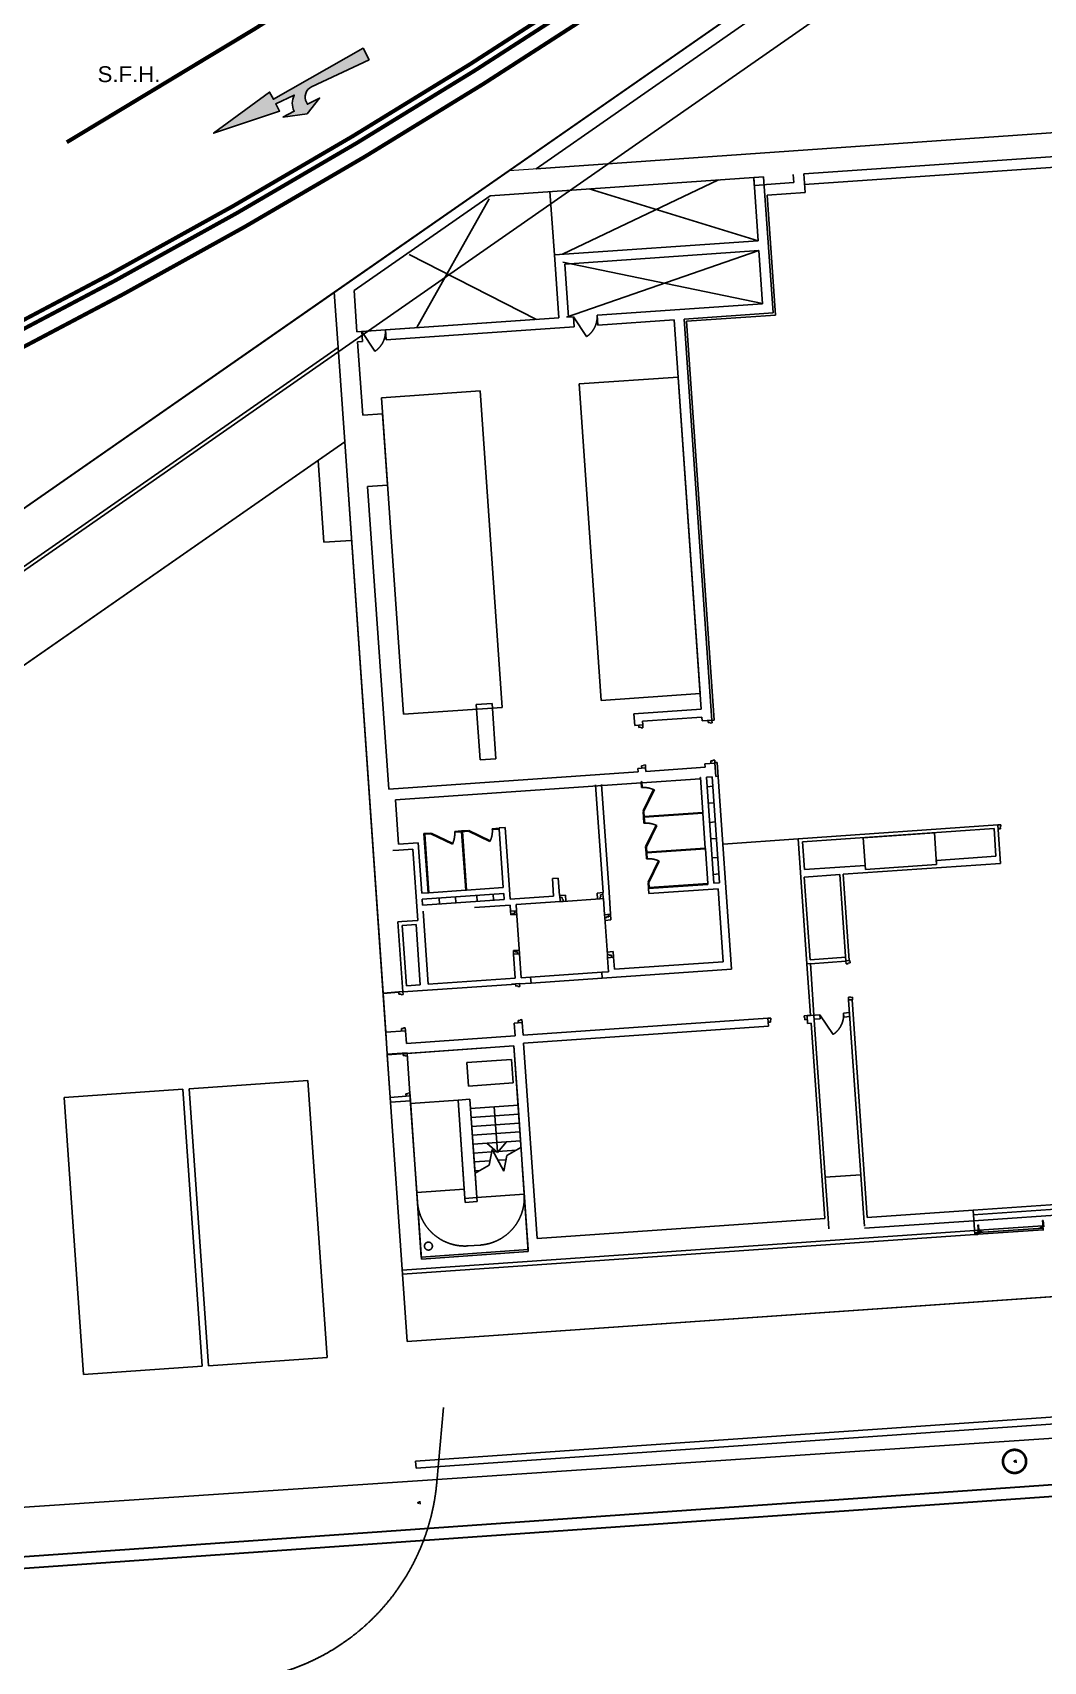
# Model space of a CAD drawing. Header units: millimetres. Extents: x 833576263 to 1668046980, y 817519639 to 1636103653.
# Drawn here: x 834399593 to 834425079, y 818066501 to 818107568 of the extents above; entities that cross this region are included whole.
import ezdxf

# ---------------------------------------------------------------- set-up
doc = ezdxf.new("R2010")
doc.units = ezdxf.units.MM
doc.header["$LTSCALE"] = 100
doc.header["$MEASUREMENT"] = 0
for name, pattern in [('C160$0$Hidden', [9.525, 6.35, -3.175]), ('R_P_Grid$0$XXXXX-PIW-P-WHCGRDP1-XXX$0$DIVIDE2', [0.625, 0.25, -0.125, 0, -0.125, 0, -0.125]), ('R_ROAD MARK$0$RM1101', [6, 1, -5])]:
    doc.linetypes.add(name, pattern=pattern)
doc.layers.get('Defpoints').update_dxf_attribs({"color": 170})
for name, color, linetype in [('C160$0$+C160', 6, 'C160$0$Hidden'), ('R_ROAD MARK$0$MMH071__', 252, 'Continuous'), ('R_site$0$AUDIT_I_160808180252-35', 5, 'Continuous'), ('R_Text for GBP from DLN$0$base plan(mm)$0$DLN040__', 7, 'Continuous'), ('T-TITL', 7, 'Continuous'), ('X-REF', 7, 'Continuous')]:
    doc.layers.add(name, color=color, linetype=linetype)
doc.layers.add('R_P_Grid$0$RDA9101-PIW', color=3, linetype='R_P_Grid$0$XXXXX-PIW-P-WHCGRDP1-XXX$0$DIVIDE2', plot=False)
for name, color, linetype, lineweight in [('R_ROAD MARK$0$Level 15', 252, 'Continuous', 0), ('R_ROAD MARK$0$MMH832__', 252, 'Continuous', 0), ('R_ROAD MARK$0$OAP832', 7, 'Continuous', 30), ('R_site$0$000-Architecture boundary', 2, 'Continuous', 0)]:
    doc.layers.add(name, color=color, linetype=linetype, lineweight=lineweight)
doc.styles.add('R_Text for GBP from DLN$0$base plan(mm)$0$SWIS721 LT', font='swiss.ttf')

# ---------------------------------------------------------------- blocks, each defined once
blk = doc.blocks.new('R_P_Grid')
at = {"layer": 'R_P_Grid$0$RDA9101-PIW', "color": 3, "ltscale": 100, "const_width": 100, "flags": 128}
blk.add_lwpolyline([(834337769.5, 818059635), (834332932, 818056418.9), (834331836.7, 818055690.6), (834328766.6, 818053649.5), (834324604.5, 818050882.4), (834317939.9, 818046451.5), (834316277, 818045345.9), (834307949.5, 818039809.4), (834305598.8, 818038246.6), (834302685.5, 818036294.6), (834299786.3, 818034321.8), (834299131.3, 818033871.8), (834295770.7, 818031538.4), (834291783, 818028715.1), (834291136.8, 818028251.9), (834287823.8, 818025852), (834285844.3, 818024397.7), (834283893.4, 818022949.4), (834282403.2, 818021833), (834275934.4, 818016967.1), (834267942.8, 818010955.9), (834260124.1, 818004715), (834257045, 818002257.3), (834255723.7, 818001202.5), (834252305.3, 817998474), (834244486.5, 817992233), (834236667.8, 817985992), (834234793.2, 817984582), (834234389.1, 817984283.7), (834232887.7, 817983200.3), (834230934.9, 817981886.4), (834228937.2, 817980641.7), (834228709.7, 817980506), (834227599, 817979861), (834226897.2, 817979467.9), (834224722.3, 817978318.3), (834222506.8, 817977249.1), (834220253.6, 817976262), (834217965.7, 817975358), (834215646.2, 817974538.6), (834213298.2, 817973804.7), (834210924.9, 817973157.4), (834208529.5, 817972597.5), (834206115.1, 817972125.8), (834203685.1, 817971742.9), (834201242.7, 817971449.4), (834198791.2, 817971245.5), (834196333.8, 817971131.7), (834193873.9, 817971108), (834191414.9, 817971174.5), (834188959.9, 817971331.1), (834186512.2, 817971577.6), (834184075.3, 817971913.6), (834181652.3, 817972338.7), (834179246.6, 817972852.4), (834176861.2, 817973453.9), (834174499.6, 817974142.4), (834172164.7, 817974917), (834169859.9, 817975776.7), (834168164.4, 817976471.6), (834167588, 817976720.3), (834165352.3, 817977746.6), (834163155.7, 817978854.1), (834161001.2, 817980041.4), (834158891.7, 817981306.8), (834156830, 817982648.8), (834156301.5, 817983010.3), (834154818.8, 817984065.4), (834152860.9, 817985554.7), (834150958.9, 817987114.9), (834149115.4, 817988743.7), (834148211.5, 817989587.8), (834147332.8, 817990439), (834145613.6, 817992198.5), (834143960, 817994019.8), (834142374.3, 817995900.5), (834141237.9, 817997339.4), (834140858.6, 817997838.1), (834139415, 817999829.9), (834138045.3, 818001873.3), (834136751.4, 818003965.6), (834135535.1, 818006103.8), (834134398, 818008285.2), (834134114.6, 818008861.1), (834133341.7, 818010506.9), (834132367.4, 818012765.7), (834131476.6, 818015058.8), (834130670.5, 818017382.9), (834129950.1, 818019735.1), (834129316.4, 818022112.1), (834128770.3, 818024510.7), (834128312.5, 818026927.7), (834127943.5, 818029359.8), (834127664, 818031803.9), (834127474.2, 818034256.6), (834127438.1, 818036715.9), (834127492.1, 818039172.7), (834127636.1, 818041623.4), (834127869.7, 818044064.9), (834128192.3, 818046493.9), (834128603.5, 818048907.1), (834129102.4, 818051301.4), (834129375.5, 818052454.1), (834129688.2, 818053673.4), (834130360, 818056020.1), (834131116.7, 818058338.4), (834131957.1, 818060625.2), (834132880, 818062877.5), (834133883.9, 818065092.3), (834134967.3, 818067266.6), (834135629.7, 818068505), (834136128.6, 818069397.8), (834137399.4, 818071536.6), (834138748.5, 818073624.1), (834139884.2, 818075256.8), (834140173.8, 818075657.2), (834142535.3, 818078697.4), (834144381.6, 818081074.4), (834148574.8, 818086679.6), (834152500.6, 818092007.4), (834154509.7, 818094734.1), (834157219, 818098410.9), (834160444.6, 818102788.5), (834163001.4, 818106258.4), (834165759.1, 818110001), (834168748, 818120246.1), (834165385.6, 818129509.2), (834169848.6, 818137783.7), (834175089.3, 818145514.5), (834184459.2, 818145967.8), (834194438.3, 818146124.3), (834203910.8, 818139625.2), (834201868.6, 818136648.9), (834201686.4, 818136383.2), (834201506.3, 818136116.1), (834200974.9, 818135269.1), (834200486.6, 818134396.5), (834200042.5, 818133500.7), (834199643.7, 818132583.7), (834199291.2, 818131648), (834198986, 818130695.9), (834198728.7, 818129729.6), (834198520, 818128751.8), (834198360.5, 818127764.7), (834198308.6, 818127350.4), (834198256.1, 818126946), (834198077.9, 818125962.3), (834197830, 818124993.7), (834197513.5, 818124045.3), (834197130.2, 818123121.9), (834196681.9, 818122228.3), (834196171, 818121368.9), (834195600.1, 818120548.1), (834194972.1, 818119770.2), (834194290.1, 818119039.1), (834193557.7, 818118358.6), (834193203.2, 818118062), (834192624.4, 818117584.9), (834191866.8, 818116932.2), (834191125.9, 818116260.6), (834190401.9, 818115570.8), (834189695.4, 818114863.1), (834189006.9, 818114138), (834188336.7, 818113395.9), (834187685.2, 818112637.2), (834187052.9, 818111862.5), (834186440.2, 818111072.3), (834185847.4, 818110267), (834185274.9, 818109447.1), (834185052.7, 818109115.6), (834184992.3, 818109024.5), (834180082, 818101389.3), (834176995.5, 818096603.7), (834174659.3, 818092981.5), (834171712, 818088411.9), (834169236.5, 818084573.7), (834167400.8, 818081727.5), (834163813.8, 818076165.9), (834160062.4, 818070255.9), (834158495.7, 818067686), (834156492, 818064399), (834156311.1, 818064104.3), (834155588.7, 818062917.5), (834154743.1, 818061405.2), (834153956.2, 818059864.2), (834153650.2, 818059223.5), (834153246.7, 818058337.1), (834152594.6, 818056787.2), (834152000.7, 818055216.5), (834151465.5, 818053627.3), (834150989.7, 818052021.8), (834150573.8, 818050402.1), (834150218.1, 818048770.6), (834150058.4, 818047925.9), (834149922.9, 818047129.3), (834149688.5, 818045480.7), (834149515.1, 818043826.9), (834149402.6, 818042170.1), (834149351.1, 818040512.7), (834149360.4, 818038856.8), (834149430.4, 818037204.7), (834149560.9, 818035558.6), (834149688.1, 818033914.7), (834149875.4, 818032276.5), (834150122.7, 818030646.3), (834150429.6, 818029026.3), (834150795.7, 818027418.6), (834151220.4, 818025825.4), (834151703.3, 818024248.8), (834152243.6, 818022691), (834152840.6, 818021154), (834153493.6, 818019640), (834154011.7, 818018536.8), (834154201.7, 818018150.9), (834154963.8, 818016688.8), (834155779.1, 818015255.5), (834156646.3, 818013853.2), (834157564.4, 818012483.5), (834158532, 818011148.5), (834158786.2, 818010814.2), (834159547.9, 818009849.8), (834160610.8, 818008589.2), (834161719.1, 818007368.4), (834162871.5, 818006189.1), (834163460.4, 818005618.6), (834164066.3, 818005052.8), (834165301.9, 818003961.1), (834166576.8, 818002915.4), (834167889.1, 818001917.1), (834168882.9, 818001209.9), (834169237.1, 818000967.6), (834170619, 818000068.1), (834172033, 817999219.9), (834173477.1, 817998424.1), (834174949.4, 817997681.8), (834176447.9, 817996993.9), (834176834.2, 817996827.2), (834177970.6, 817996361.5), (834179515.5, 817995785.2), (834181080.5, 817995266), (834182663.4, 817994804.5), (834184262.2, 817994401.4), (834185874.7, 817994057.1), (834187498.8, 817993772.1), (834189132.2, 817993546.9), (834190772.7, 817993381.7), (834192418.3, 817993276.7), (834194066.5, 817993232.2), (834195715.3, 817993248), (834197362.4, 817993324.3), (834199005.6, 817993461), (834200642.6, 817993657.7), (834202271.4, 817993914.4), (834203889.6, 817994230.5), (834205495.2, 817994605.8), (834207086, 817995039.7), (834208659.7, 817995531.6), (834210214.4, 817996080.8), (834211747.9, 817996686.7), (834213258.2, 817997348.4), (834214743.2, 817998065), (834216200.9, 817998835.5), (834216671.4, 817999099), (834217415.8, 817999531.4), (834217568.3, 817999622.3), (834218907.3, 818000456.6), (834220216.2, 818001337.3), (834221222.3, 818002063.8), (834221493.4, 818002263.3), (834223368, 818003673.4), (834231532.4, 818009454.9), (834239696.8, 818015236.3), (834243266.3, 818017764), (834244646, 818018741), (834247861.2, 818021017.8), (834256025.6, 818026799.2), (834264017.2, 818032810.4), (834270486, 818037676.3), (834272036.6, 818038838), (834274066.7, 818040345.1), (834276126.5, 818041858.3), (834279573.9, 818044355.6), (834280246.4, 818044837.6), (834284395.8, 818047775.5), (834287892.9, 818050203.6), (834288574.4, 818050671.8), (834291591.3, 818052724.7), (834294622.7, 818054755.9), (834296973.4, 818056318.7), (834305301, 818061855.2), (834306963.9, 818062960.8), (834313628.5, 818067391.7), (834317790.5, 818070158.8), (834321956, 818072928.2), (834328617.3, 818077356.9), (834330283.5, 818078464.6), (834333118, 818080367.6), (834338611, 818084001.1), (834347160, 818089204.5), (834347395.6, 818089361.2), (834355477.9, 818094734.6), (834355488.6, 818094741.7), (834355753, 818094916.7), (834355979, 818095064.9), (834357079.2, 818095787.3), (834357525.8, 818096076.1), (834358432.8, 818096656.1), (834360580.7, 818097995.4), (834361303.6, 818098435.6), (834364211.5, 818100153.8), (834367250.3, 818101912.6), (834370328, 818103604.5), (834373443.1, 818105228.5), (834375936.6, 818106395.1), (834378449.9, 818107516.9), (834382829.4, 818109423.3), (834383089.7, 818109536.6), (834384925.6, 818110335.8), (834386145.6, 818110874), (834387150.8, 818111325.3), (834389359.4, 818112352.8), (834389897.7, 818112609.2), (834389999.4, 818112657.9), (834391550.6, 818113417.9), (834392181.8, 818113742.3), (834392838.6, 818114085.9), (834394345.7, 818114888.7), (834397107.6, 818116420.8), (834399835.1, 818118013.4), (834402526.8, 818119665.8), (834405181.4, 818121377.2), (834406983.2, 818122586.8), (834407797.7, 818123146.7), (834410309.5, 818124926.6), (834410374.2, 818124973.5), (834411807.6, 818126027.4), (834412909.8, 818126856.7), (834413724.1, 818127480.1), (834414014.2, 818127704.5), (834415403.3, 818128795.4), (834417344.4, 818130367.1), (834417477.5, 818130477), (834419520.1, 818132196.9), (834422831.7, 818135038.7), (834423236.1, 818135385.9), (834427986.5, 818139441.3), (834429055.6, 818140379.8), (834430154.7, 818141362.7), (834431136.6, 818142312.9), (834432081.8, 818143299.6), (834432957.4, 818144284.6), (834432988.9, 818144321.5), (834433061.2, 818144406.3), (834433445.9, 818144867), (834433856.7, 818145376.9), (834434683.9, 818146464.5), (834435469.4, 818147582.5), (834436211.9, 818148729.6), (834436910.5, 818149903.9), (834437564, 818151103.9), (834438171.7, 818152327.7), (834438732.6, 818153573.7), (834438923.7, 818154029.3), (834439245.9, 818154840), (834439710.9, 818156124.8), (834440126.9, 818157426.4), (834440493.3, 818158742.7), (834440809.6, 818160072), (834441075.3, 818161412.3), (834441290.1, 818162761.7), (834441453.6, 818164118.3), (834441633.1, 818165475.8), (834441761.2, 818166841.7), (834441837.6, 818168214.1), (834441861.8, 818169590.9), (834441833.6, 818170970.2), (834441793.2, 818171771.7), (834441735.1, 818172572.9), (834441605.3, 818174302.4), (834441596.2, 818174501.9), (834441565.9, 818176033.5), (834441616.8, 818177761.4), (834441757.3, 818179481.5), (834441987, 818181189.1), (834442304.8, 818182879.6), (834442738.1, 818184652.7), (834442989.2, 818185522.4), (834443899.5, 818188760.6), (834443955.5, 818189088), (834444164.9, 818190065.8), (834444354.7, 818191047.6), (834444524.8, 818192033), (834444675.2, 818193021.6), (834444805.8, 818194013), (834444916.5, 818195006.9), (834445007.3, 818196002.7), (834445078.2, 818197000.2), (834445129.2, 818197998.9), (834445160.1, 818198998.4), (834445171.1, 818199998.3), (834445162, 818200998.2), (834445133, 818201997.8), (834445084, 818202996.6), (834445015, 818203994.2), (834444926, 818204990.2), (834444817.2, 818205984.2), (834444688.5, 818206975.9), (834444574.5, 818207735.4), (834453113.7, 818204098.3), (834460852.7, 818200622.1), (834473072.5, 818195624.9), (834472075.5, 818195548.5), (834471084.4, 818195416.8), (834470102.1, 818195230.3), (834469131.6, 818194989.6), (834468176, 818194695.3), (834467238.2, 818194348.5), (834466321.2, 818193950), (834465427.6, 818193501.3), (834464560.4, 818193003.7), (834463722.1, 818192458.7), (834462915.4, 818191867.9), (834462142.8, 818191233.3), (834461406.5, 818190556.8), (834460709, 818189840.4), (834460190.3, 818189252), (834459921.3, 818188925.8), (834459282.3, 818188086.7), (834459191.9, 818187959.8), (834459099.3, 818187828.6), (834458690.8, 818187213.6), (834458199, 818186280.6), (834457761.1, 818185324.6), (834457378.1, 818184348.9), (834457100.2, 818183518.5), (834457050.8, 818183356.4), (834456780, 818182350.3), (834456566.2, 818181333.9), (834456409.5, 818180310.4), (834456314.5, 818179343.8), (834456270.3, 818178376.5), (834456276.6, 818177410.9), (834456333.2, 818176449.9), (834456424.8, 818175605.7), (834456439.6, 818175495.9), (834456561.9, 818174751), (834456595.3, 818174551.7), (834456771.5, 818173431.6), (834456923.1, 818172307.2), (834457126.1, 818170362.3), (834457255.4, 818168408.6), (834457310.7, 818166448.8), (834457291.6, 818164485.8), (834457197.9, 818162522.4), (834456962.7, 818160570.7), (834456653.7, 818158629.3), (834456271.4, 818156701.1), (834455816.3, 818154788.7), (834455289.2, 818152894.9), (834454690.7, 818151022.4), (834454021.8, 818149173.9), (834453558.3, 818148007.7), (834453283.3, 818147352.1), (834452476.4, 818145559.6), (834451602.1, 818143798.9), (834450661.8, 818142072.6), (834449656.8, 818140383.1), (834448588.6, 818138732.9), (834447458.6, 818137124.3), (834446268.5, 818135559.7), (834445020.1, 818134041.3), (834444974.5, 818133988), (834443715, 818132571.2), (834442355.2, 818131151.6), (834440942.5, 818129784.6), (834439361.3, 818128370.5), (834439210.4, 818128237), (834434657.6, 818124329.1), (834433541.7, 818123376.5), (834433137.4, 818123029.5), (834430102.9, 818120423.2), (834429825.8, 818120187.6), (834427557.5, 818118277.5), (834425253.9, 818116410.1), (834422484.9, 818114257.1), (834419669, 818112165.8), (834416807.7, 818110137.1), (834413902.3, 818108172), (834410954.3, 818106271.4), (834407965.1, 818104436.4), (834404936.1, 818102667.7), (834401868.9, 818100966.3), (834399328.8, 818099623.3), (834398764.8, 818099333), (834396359.5, 818098092.9), (834393933, 818096893.8), (834391485.9, 818095735.9), (834390536.8, 818095296), (834389411.7, 818094774.4), (834385078.2, 818092765.8), (834382844.9, 818091705.2), (834380630.2, 818090607.8), (834377794.8, 818089224.8), (834374989.8, 818087779.1), (834372216.6, 818086271.4), (834372080.6, 818086191.1), (834370289.2, 818084959.7), (834368725.5, 818083390.6), (834367811.2, 818082126.7), (834367476.8, 818081560.9), (834366483.1, 818079209.4)], dxfattribs=at)
blk = doc.blocks.new('R_site$0$architecture 2')
at = {"layer": 'R_site$0$000-Architecture boundary'}
for points in [[(834364.092, 818071.023), (834449.891, 818130.733)], [(834411.606, 818104.089), (834452.1, 818106.903), (834454.13, 818077.699), (834409.038, 818074.565), (834407.462, 818097.246)], [(834407.462, 818097.246), (834365.903, 818068.324), (834364.092, 818071.023)]]:
    blk.add_lwpolyline(points, dxfattribs=at)
blk = doc.blocks.new('R_site')
at = {"layer": 'Defpoints'}
blk.add_lwpolyline([(834354591, 818062813), (834364181, 818069493), (834426893, 818113173), (834444628, 818128772), (834444672, 818128821), (834445002, 818129184), (834445110, 818129304), (834446168, 818130509), (834446682, 818131104), (834447235, 818131769), (834447840, 818132521), (834448206, 818132983), (834449212, 818134297), (834450427, 818135975)], dxfattribs=at)
at = {"layer": 'R_site$0$AUDIT_I_160808180252-35'}
blk.add_lwpolyline([(834364533, 818068054), (834498047, 818077004)], dxfattribs=at)
at = {"xscale": 1000, "yscale": 1000, "zscale": 1000}
blk.add_blockref('R_site$0$architecture 2', (0, 0), dxfattribs=at)
blk = doc.blocks.new('R_ROAD MARK')
at = {"layer": 'R_ROAD MARK$0$Level 15', "linetype": 'Continuous'}
h = blk.add_hatch(color=256, dxfattribs=at)
edge = h.paths.add_edge_path()
edge.add_line((834405899, 818105434), (834406513, 818105521))
edge.add_line((834406513, 818105521), (834406827, 818105916))
edge.add_line((834406827, 818105916), (834406524, 818105759))
edge.add_line((834406524, 818105759), (834406496, 818105812))
edge.add_arc((834406746, 818105942), 282, 115.3287, 207.4763, ccw=False)
edge.add_line((834406626, 818106197), (834408076, 818106883))
edge.add_line((834408076, 818106883), (834407926, 818107171))
edge.add_line((834407926, 818107171), (834405665, 818105885))
edge.add_line((834405665, 818105885), (834405570, 818106068))
edge.add_line((834405570, 818106068), (834404157, 818105028))
edge.add_line((834404157, 818105028), (834405820, 818105588))
edge.add_line((834405820, 818105588), (834405725, 818105770))
edge.add_line((834405725, 818105770), (834406192, 818105991))
edge.add_arc((834406572, 818105784), 433, 151.3492, 207.4763)
edge.add_line((834406188, 818105584), (834405899, 818105434))
at = {"layer": 'R_ROAD MARK$0$MMH071__'}
blk.add_lwpolyline([(834405899, 818105434), (834406513, 818105521), (834406827, 818105916), (834406524, 818105759), (834406496, 818105812, -0.425235), (834406626, 818106197), (834408076, 818106883), (834407926, 818107171), (834405665, 818105885), (834405570, 818106068), (834404157, 818105028), (834405820, 818105588), (834405725, 818105770), (834406192, 818105991, 0.249917), (834406188, 818105584), (834405899, 818105434)], format="xyb", close=True, dxfattribs=at)
at = {"layer": 'R_ROAD MARK$0$MMH832__', "linetype": 'Continuous', "const_width": 100, "elevation": 5964, "flags": 128}
for points in [[(834399051, 818100155), (834401583, 818101494), (834404639, 818103189), (834407657, 818104951), (834410635, 818106779), (834413572, 818108673), (834416466, 818110630), (834419317, 818112651), (834422122, 818114735), (834424881, 818116880), (834427175, 818118740), (834429438, 818120646), (834429713, 818120879), (834432747, 818123485), (834434267, 818124785), (834438815, 818128688), (834440534, 818130224), (834441930, 818131575), (834443274, 818132978), (834444519, 818134378), (834445798, 818135932)], [(834399144, 818099978), (834401678, 818101318), (834404738, 818103015), (834407760, 818104780), (834410741, 818106610), (834413682, 818108506), (834416580, 818110466), (834419434, 818112490), (834422243, 818114576), (834425005, 818116723), (834427303, 818118586), (834429567, 818120493), (834429843, 818120727), (834432877, 818123333), (834434397, 818124633), (834438947, 818128538), (834440670, 818130078), (834442072, 818131434), (834443421, 818132843), (834444671, 818134248), (834445955, 818135808)]]:
    blk.add_lwpolyline(points, dxfattribs=at)
at = {"layer": 'R_ROAD MARK$0$MMH832__', "linetype": 'R_ROAD MARK$0$RM1101', "const_width": 100, "flags": 128}
blk.add_lwpolyline([(834400455, 818104803, 0.019059), (834414473, 818113751), (834414616, 818113850), (834416890, 818115465), (834424364, 818120906), (834424797, 818121250), (834425017, 818121432), (834427164, 818123240), (834433269, 818128611), (834435570, 818130619), (834435911, 818130911), (834436733, 818131616), (834438092, 818132832), (834439397, 818134095), (834440599, 818135350), (834441111, 818135913), (834441806, 818136707), (834441967, 818136896), (834442454, 818137478), (834443030, 818138194), (834444090, 818139587), (834445090, 818141011), (834445528, 818141670), (834446133, 818142621), (834447036, 818144138), (834447860, 818145652), (834448695, 818147159), (834449109, 818148046, 0.108352), (834453361, 818168076)], format="xyb", dxfattribs=at)
at = {"layer": 'R_ROAD MARK$0$MMH832__', "const_width": 150, "flags": 128}
blk.add_lwpolyline([(834412486, 818116632, -0.015369), (834399762, 818108417, -0.024184), (834398060, 818107500), (834393045, 818105103)], format="xyb", dxfattribs=at)
at = {"layer": 'R_ROAD MARK$0$OAP832'}
for p, q in [((834376492, 818067549), (834425920, 818071004)), ((834376513, 818067250), (834425941, 818070705))]:
    blk.add_line(p, q, dxfattribs=at)
blk = doc.blocks.new('C160')
at = {"layer": 'C160$0$+C160'}
for p, q in [((834449.891, 818130.733), (834411.606, 818104.089)), ((834412.286, 818104.136), (834450.012, 818130.39)), ((834452.1, 818106.903), (834412.286, 818104.136)), ((834419.037, 818104.004), (834428.748, 818104.679)), ((834411.606, 818104.089), (834407.2, 818101.023)), ((834419.056, 818103.739), (834428.501, 818104.395)), ((834411.132, 818103.455), (834418.024, 818103.934)), ((834416.89, 818103.855), (834412.956, 818101.977)), ((834413.623, 818103.628), (834417.885, 818102.319)), ((834417.774, 818103.916), (834417.788, 818103.716)), ((834417.774, 818103.916), (834417.885, 818102.319)), ((834417.788, 818103.716), (834418.038, 818103.733)), ((834418.024, 818103.934), (834418.262, 818100.5)), ((834418.038, 818103.733), (834418.098, 818103.737)), ((834418.098, 818103.737), (834418.786, 818103.785)), ((834418.786, 818103.785), (834418.772, 818103.986)), ((834419.07, 818103.538), (834419.037, 818104.004)), ((834407.698, 818101.065), (834411.132, 818103.455)), ((834409.277, 818100.128), (834411.102, 818103.373)), ((834412.637, 818103.559), (834412.748, 818101.962)), ((834418.116, 818103.472), (834419.07, 818103.538)), ((834418.326, 818100.444), (834418.116, 818103.472)), ((834412.294, 818100.338), (834409.087, 818101.971)), ((834417.885, 818102.319), (834412.748, 818101.962)), ((834412.748, 818101.962), (834412.858, 818100.375)), ((834413.014, 818101.73), (834417.903, 818102.07)), ((834417.903, 818102.07), (834413.057, 818100.391)), ((834417.903, 818102.07), (834417.996, 818100.732)), ((834412.961, 818101.776), (834417.996, 818100.734)), ((834413.107, 818100.392), (834413.014, 818101.73)), ((834407.2, 818101.023), (834364.092, 818071.023)), ((834407.296, 818099.628), (834407.2, 818101.023)), ((834407.77, 818100.021), (834407.698, 818101.065)), ((834417.996, 818100.732), (834413.826, 818100.442)), ((834412.858, 818100.377), (834407.77, 818100.023)), ((834412.858, 818100.375), (834408.489, 818100.071)), ((834413.227, 818100.401), (834413.107, 818100.392)), ((834413.245, 818100.151), (834413.227, 818100.401)), ((834413.227, 818100.401), (834413.562, 818099.903)), ((834413.826, 818100.442), (834413.843, 818100.193)), ((834413.843, 818100.193), (834415.768, 818100.327)), ((834415.768, 818100.327), (834416.451, 818090.51)), ((834416.018, 818100.344), (834418.262, 818100.5)), ((834416.018, 818100.344), (834416.721, 818090.227)), ((834416.082, 818100.288), (834418.326, 818100.444)), ((834407.89, 818100.03), (834407.77, 818100.021)), ((834407.907, 818099.78), (834407.89, 818100.03)), ((834407.89, 818100.03), (834408.225, 818099.532)), ((834408.489, 818100.071), (834408.506, 818099.822)), ((834408.506, 818099.822), (834413.245, 818100.151)), ((834416.781, 818090.231), (834416.082, 818100.288)), ((834407.296, 818099.628), (834364.761, 818070.027)), ((834407.462, 818097.246), (834407.296, 818099.628)), ((834407.788, 818099.772), (834407.907, 818099.78)), ((834407.916, 818097.918), (834407.788, 818099.772)), ((834413.375, 818098.709), (834415.869, 818098.882)), ((834413.929, 818090.728), (834413.375, 818098.709)), ((834415.869, 818098.882), (834416.423, 818090.901)), ((834408.387, 818098.362), (834410.881, 818098.535)), ((834408.942, 818090.381), (834408.387, 818098.362)), ((834410.881, 818098.535), (834411.436, 818090.555)), ((834408.415, 818097.953), (834407.916, 818097.918)), ((834408.54, 818096.157), (834408.415, 818097.953)), ((834365.903, 818068.324), (834407.462, 818097.246)), ((834407.445, 818097.234), (834407.463, 818097.235)), ((834407.462, 818097.246), (834408.428, 818083.352)), ((834406.936, 818094.718), (834406.793, 818096.78)), ((834408.041, 818096.123), (834408.54, 818096.157)), ((834408.572, 818088.489), (834408.041, 818096.123)), ((834407.634, 818094.766), (834406.936, 818094.718)), ((834416.423, 818090.901), (834413.929, 818090.728)), ((834411.436, 818090.555), (834408.942, 818090.381)), ((834410.779, 818090.626), (834411.178, 818090.654)), ((834410.876, 818089.23), (834410.779, 818090.626)), ((834411.178, 818090.654), (834411.275, 818089.258)), ((834416.451, 818090.51), (834414.755, 818090.392)), ((834414.755, 818090.392), (834414.775, 818090.101)), ((834414.775, 818090.101), (834414.975, 818090.115)), ((834414.875, 818090.108), (834414.879, 818090.048)), ((834414.879, 818090.048), (834414.932, 818090.052)), ((834414.932, 818090.052), (834414.933, 818090.037)), ((834414.968, 818090.207), (834416.465, 818090.311)), ((834414.975, 818090.115), (834414.968, 818090.207)), ((834414.98, 818090.04), (834414.975, 818090.115)), ((834416.465, 818090.311), (834416.471, 818090.219)), ((834416.471, 818090.219), (834416.72, 818090.236)), ((834416.621, 818090.229), (834416.625, 818090.17)), ((834416.625, 818090.17), (834416.678, 818090.173)), ((834416.678, 818090.173), (834416.679, 818090.158)), ((834416.679, 818090.158), (834416.725, 818090.161)), ((834416.721, 818090.227), (834416.781, 818090.231)), ((834416.725, 818090.161), (834416.721, 818090.227)), ((834414.933, 818090.037), (834414.98, 818090.04)), ((834411.275, 818089.258), (834410.876, 818089.23)), ((834416.791, 818089.226), (834416.744, 818089.222)), ((834416.744, 818089.222), (834416.745, 818089.208)), ((834416.795, 818089.162), (834416.791, 818089.226)), ((834414.857, 818088.926), (834408.572, 818088.489)), ((834415.05, 818089.03), (834414.85, 818089.016)), ((834414.85, 818089.016), (834414.857, 818088.926)), ((834414.999, 818089.086), (834414.946, 818089.083)), ((834414.946, 818089.083), (834414.95, 818089.023)), ((834415.045, 818089.104), (834414.998, 818089.101)), ((834414.998, 818089.101), (834414.999, 818089.086)), ((834415.05, 818089.03), (834415.045, 818089.104)), ((834415.056, 818088.94), (834415.05, 818089.03)), ((834416.553, 818089.044), (834415.056, 818088.94)), ((834416.796, 818089.151), (834416.546, 818089.134)), ((834416.546, 818089.134), (834416.553, 818089.044)), ((834416.745, 818089.208), (834416.692, 818089.204)), ((834416.692, 818089.204), (834416.696, 818089.144)), ((834416.855, 818089.166), (834416.795, 818089.162)), ((834416.795, 818089.162), (834416.819, 818088.812)), ((834416.819, 818088.812), (834416.796, 818089.151)), ((834416.879, 818088.816), (834416.819, 818088.812)), ((834417.217, 818083.955), (834416.855, 818089.166)), ((834408.741, 818088.22), (834414.936, 818088.651)), ((834413.787, 818088.601), (834413.976, 818085.884)), ((834414.126, 818085.894), (834413.937, 818088.611)), ((834414.954, 818088.682), (834414.934, 818088.681)), ((834414.934, 818088.681), (834414.944, 818088.531)), ((834414.944, 818088.531), (834414.964, 818088.532)), ((834414.964, 818088.532), (834414.954, 818088.682)), ((834414.956, 818088.652), (834416.427, 818088.754)), ((834415.251, 818088.482), (834414.988, 818087.943)), ((834415.006, 818087.934), (834415.269, 818088.473)), ((834415.269, 818088.473), (834415.251, 818088.482)), ((834416.425, 818088.784), (834416.43, 818088.785)), ((834416.427, 818088.754), (834416.425, 818088.784)), ((834416.43, 818088.785), (834416.491, 818087.907)), ((834416.58, 818088.795), (834416.73, 818088.805)), ((834416.766, 818086.122), (834416.58, 818088.795)), ((834416.746, 818088.564), (834416.597, 818088.553)), ((834416.73, 818088.805), (834416.915, 818086.132)), ((834408.818, 818087.105), (834408.741, 818088.22)), ((834416.775, 818088.15), (834416.625, 818088.139)), ((834415.006, 818087.934), (834414.986, 818087.933)), ((834414.986, 818087.933), (834414.996, 818087.783)), ((834414.988, 818087.943), (834415.006, 818087.934)), ((834414.996, 818087.783), (834415.016, 818087.784)), ((834414.996, 818087.783), (834415.007, 818087.633)), ((834415.016, 818087.784), (834415.006, 818087.934)), ((834415.007, 818087.633), (834415.027, 818087.635)), ((834416.491, 818087.907), (834415.015, 818087.804)), ((834415.015, 818087.804), (834415.016, 818087.784)), ((834415.016, 818087.784), (834416.493, 818087.887)), ((834415.027, 818087.635), (834415.016, 818087.784)), ((834415.313, 818087.584), (834415.05, 818087.045)), ((834415.331, 818087.575), (834415.313, 818087.584)), ((834416.493, 818087.887), (834416.491, 818087.907)), ((834416.493, 818087.887), (834416.554, 818087.009)), ((834416.809, 818087.666), (834416.659, 818087.655)), ((834423.927, 818087.589), (834418.898, 818087.239)), ((834424.002, 818087.594), (834423.927, 818087.589)), ((834423.994, 818086.621), (834423.927, 818087.589)), ((834424.005, 818087.547), (834424.002, 818087.594)), ((834409.636, 818087.387), (834409.461, 818087.374)), ((834409.461, 818087.374), (834409.565, 818085.878)), ((834409.483, 818087.356), (834409.637, 818087.367)), ((834409.585, 818085.879), (834409.483, 818087.356)), ((834409.637, 818087.367), (834409.636, 818087.387)), ((834409.646, 818087.385), (834409.637, 818087.367)), ((834409.637, 818087.367), (834410.176, 818087.103)), ((834410.185, 818087.121), (834409.646, 818087.385)), ((834410.409, 818087.44), (834410.235, 818087.428)), ((834410.235, 818087.428), (834410.236, 818087.408)), ((834410.236, 818087.408), (834410.411, 818087.42)), ((834410.584, 818087.452), (834410.409, 818087.44)), ((834410.409, 818087.44), (834410.411, 818087.42)), ((834410.411, 818087.42), (834410.585, 818087.432)), ((834410.431, 818087.422), (834410.411, 818087.42)), ((834410.411, 818087.42), (834410.513, 818085.944)), ((834410.533, 818085.945), (834410.431, 818087.422)), ((834410.585, 818087.432), (834410.584, 818087.452)), ((834410.594, 818087.45), (834410.585, 818087.432)), ((834410.585, 818087.432), (834411.124, 818087.169)), ((834411.133, 818087.187), (834410.594, 818087.45)), ((834411.124, 818087.169), (834411.133, 818087.187)), ((834411.357, 818087.506), (834411.182, 818087.494)), ((834411.182, 818087.494), (834411.184, 818087.474)), ((834411.184, 818087.474), (834411.359, 818087.486)), ((834411.506, 818087.53), (834411.356, 818087.52)), ((834411.356, 818087.52), (834411.357, 818087.506)), ((834411.359, 818087.486), (834411.357, 818087.506)), ((834411.359, 818087.486), (834411.461, 818086.01)), ((834411.632, 818085.721), (834411.506, 818087.53)), ((834415.068, 818087.036), (834415.331, 818087.575)), ((834416.838, 818087.252), (834416.688, 818087.241)), ((834418.898, 818087.239), (834417.003, 818087.107)), ((834418.898, 818087.239), (834419.117, 818084.087)), ((834419.004, 818087.161), (834423.833, 818087.497)), ((834422.331, 818087.392), (834420.535, 818087.268)), ((834420.535, 818087.268), (834420.591, 818086.47)), ((834422.386, 818086.594), (834422.331, 818087.392)), ((834423.833, 818087.497), (834423.882, 818086.799)), ((834423.934, 818087.489), (834423.994, 818087.493)), ((834423.99, 818087.546), (834424.005, 818087.547)), ((834423.994, 818087.493), (834423.99, 818087.546)), ((834408.829, 818086.955), (834408.679, 818086.945)), ((834409.317, 818087.14), (834408.818, 818087.105)), ((834409.178, 818086.98), (834408.829, 818086.955)), ((834409.303, 818085.184), (834409.178, 818086.98)), ((834409.406, 818085.867), (834409.317, 818087.14)), ((834410.176, 818087.103), (834410.185, 818087.121)), ((834415.068, 818087.036), (834415.048, 818087.035)), ((834415.048, 818087.035), (834415.059, 818086.885)), ((834415.05, 818087.045), (834415.068, 818087.036)), ((834415.079, 818086.886), (834415.059, 818086.885)), ((834415.059, 818086.885), (834415.069, 818086.735)), ((834415.079, 818086.886), (834415.068, 818087.036)), ((834416.554, 818087.009), (834415.077, 818086.906)), ((834415.077, 818086.906), (834415.079, 818086.886)), ((834415.079, 818086.886), (834416.555, 818086.989)), ((834415.089, 818086.737), (834415.079, 818086.886)), ((834416.555, 818086.989), (834416.554, 818087.009)), ((834416.555, 818086.989), (834416.616, 818086.111)), ((834416.871, 818086.768), (834416.721, 818086.758)), ((834419.053, 818086.463), (834419.004, 818087.161)), ((834423.882, 818086.799), (834422.379, 818086.694)), ((834415.069, 818086.735), (834415.089, 818086.737)), ((834415.376, 818086.686), (834415.113, 818086.147)), ((834415.131, 818086.138), (834415.394, 818086.677)), ((834415.394, 818086.677), (834415.376, 818086.686)), ((834416.9, 818086.354), (834416.75, 818086.344)), ((834420.584, 818086.569), (834419.053, 818086.463)), ((834420.033, 818086.346), (834423.994, 818086.621)), ((834420.591, 818086.47), (834420.584, 818086.569)), ((834420.591, 818086.47), (834422.386, 818086.594)), ((834422.379, 818086.694), (834422.386, 818086.594)), ((834410.513, 818085.944), (834409.585, 818085.879)), ((834410.513, 818085.944), (834410.533, 818085.945)), ((834411.461, 818086.01), (834410.534, 818085.945)), ((834412.848, 818086.247), (834412.698, 818086.237)), ((834412.698, 818086.237), (834412.729, 818085.797)), ((834412.879, 818085.808), (834412.848, 818086.247)), ((834415.131, 818086.138), (834415.111, 818086.137)), ((834415.111, 818086.137), (834415.121, 818085.987)), ((834415.113, 818086.147), (834415.131, 818086.138)), ((834415.121, 818085.987), (834416.617, 818086.091)), ((834415.121, 818085.987), (834415.13, 818085.858)), ((834415.13, 818085.858), (834416.876, 818085.979)), ((834415.14, 818086.009), (834415.131, 818086.138)), ((834416.616, 818086.111), (834415.14, 818086.009)), ((834416.617, 818086.091), (834416.616, 818086.111)), ((834416.915, 818086.132), (834416.766, 818086.122)), ((834416.876, 818085.979), (834417.004, 818084.14)), ((834419.05, 818086.277), (834419.948, 818086.34)), ((834419.195, 818084.19), (834419.05, 818086.277)), ((834420.1, 818084.153), (834419.948, 818086.34)), ((834420.184, 818084.169), (834420.033, 818086.346)), ((834409.565, 818085.878), (834409.406, 818085.867)), ((834409.416, 818085.717), (834411.472, 818085.86)), ((834409.426, 818085.568), (834409.416, 818085.717)), ((834411.482, 818085.71), (834409.426, 818085.568)), ((834409.565, 818085.878), (834409.585, 818085.879)), ((834409.853, 818085.597), (834409.843, 818085.747)), ((834410.267, 818085.626), (834410.257, 818085.776)), ((834410.734, 818085.508), (834411.635, 818085.571)), ((834410.801, 818085.663), (834410.791, 818085.813)), ((834411.215, 818085.692), (834411.205, 818085.842)), ((834411.472, 818085.86), (834411.482, 818085.71)), ((834412.729, 818085.797), (834411.632, 818085.721)), ((834411.635, 818085.571), (834411.645, 818085.414)), ((834411.784, 818085.581), (834412.895, 818085.658)), ((834411.795, 818085.424), (834411.784, 818085.581)), ((834412.885, 818085.808), (834412.879, 818085.808)), ((834412.885, 818085.808), (834413.028, 818085.818)), ((834412.895, 818085.658), (834412.885, 818085.808)), ((834412.888, 818085.758), (834412.948, 818085.762)), ((834412.97, 818085.664), (834412.895, 818085.658)), ((834412.948, 818085.762), (834412.952, 818085.709)), ((834412.952, 818085.709), (834412.967, 818085.71)), ((834412.967, 818085.71), (834412.97, 818085.664)), ((834413.906, 818085.729), (834412.97, 818085.664)), ((834413.028, 818085.818), (834413.039, 818085.668)), ((834413.826, 818085.873), (834413.97, 818085.883)), ((834413.837, 818085.724), (834413.826, 818085.873)), ((834413.902, 818085.775), (834413.917, 818085.776)), ((834413.906, 818085.729), (834413.902, 818085.775)), ((834413.98, 818085.734), (834413.906, 818085.729)), ((834413.914, 818085.829), (834413.973, 818085.834)), ((834413.917, 818085.776), (834413.914, 818085.829)), ((834413.976, 818085.884), (834413.97, 818085.883)), ((834413.97, 818085.883), (834413.98, 818085.734)), ((834413.98, 818085.734), (834413.986, 818085.734)), ((834413.986, 818085.734), (834414.015, 818085.328)), ((834414.164, 818085.338), (834414.126, 818085.894)), ((834408.804, 818085.149), (834408.904, 818085.156)), ((834408.804, 818085.149), (834408.927, 818083.379)), ((834408.904, 818085.156), (834409.303, 818085.184)), ((834409.565, 818083.573), (834409.437, 818085.418)), ((834411.645, 818085.414), (834411.795, 818085.424)), ((834411.645, 818085.414), (834411.651, 818085.339)), ((834411.651, 818085.339), (834411.697, 818085.342)), ((834411.652, 818085.32), (834411.651, 818085.339)), ((834411.802, 818085.331), (834411.652, 818085.32)), ((834411.696, 818085.357), (834411.749, 818085.361)), ((834411.697, 818085.342), (834411.696, 818085.357)), ((834411.749, 818085.361), (834411.745, 818085.421)), ((834411.795, 818085.424), (834411.87, 818084.339)), ((834414.015, 818085.328), (834414.164, 818085.338)), ((834414.02, 818085.253), (834414.015, 818085.328)), ((834414.067, 818085.256), (834414.02, 818085.253)), ((834414.085, 818084.317), (834414.02, 818085.253)), ((834414.174, 818085.195), (834414.025, 818085.184)), ((834414.118, 818085.275), (834414.066, 818085.271)), ((834414.066, 818085.271), (834414.067, 818085.256)), ((834414.114, 818085.335), (834414.118, 818085.275)), ((834414.164, 818085.338), (834414.174, 818085.195)), ((834408.911, 818085.056), (834409.26, 818085.081)), ((834409.016, 818083.535), (834408.911, 818085.056)), ((834409.26, 818085.081), (834409.366, 818083.559)), ((834411.714, 818084.422), (834411.864, 818084.433)), ((834411.716, 818084.403), (834411.714, 818084.422)), ((834411.763, 818084.407), (834411.716, 818084.403)), ((834411.716, 818084.403), (834411.721, 818084.329)), ((834411.87, 818084.339), (834411.721, 818084.329)), ((834411.721, 818084.329), (834411.763, 818083.726)), ((834411.764, 818084.392), (834411.763, 818084.407)), ((834411.816, 818084.395), (834411.764, 818084.392)), ((834411.821, 818084.335), (834411.816, 818084.395)), ((834411.912, 818083.736), (834411.87, 818084.339)), ((834414.08, 818084.386), (834414.23, 818084.397)), ((834414.085, 818084.317), (834414.132, 818084.321)), ((834414.09, 818084.243), (834414.085, 818084.317)), ((834414.132, 818084.321), (834414.133, 818084.306)), ((834414.133, 818084.306), (834414.186, 818084.309)), ((834414.186, 818084.309), (834414.19, 818084.25)), ((834414.23, 818084.397), (834414.24, 818084.253)), ((834414.115, 818083.889), (834413.945, 818083.878)), ((834413.955, 818083.728), (834417.217, 818083.955)), ((834414.24, 818084.253), (834414.09, 818084.243)), ((834414.09, 818084.243), (834414.115, 818083.889)), ((834414.261, 818083.95), (834414.24, 818084.253)), ((834417.004, 818084.14), (834414.261, 818083.95)), ((834419.117, 818084.087), (834419.202, 818084.093)), ((834419.208, 818082.79), (834419.117, 818084.087)), ((834420.093, 818084.253), (834419.195, 818084.19)), ((834419.202, 818084.091), (834420.1, 818084.153)), ((834419.202, 818084.093), (834419.202, 818084.091)), ((834419.292, 818082.796), (834419.202, 818084.093)), ((834420.099, 818084.163), (834420.184, 818084.169)), ((834420.1, 818084.153), (834420.105, 818084.088)), ((834420.105, 818084.088), (834420.152, 818084.091)), ((834420.151, 818084.106), (834420.203, 818084.11)), ((834420.152, 818084.091), (834420.151, 818084.106)), ((834420.199, 818084.17), (834420.184, 818084.169)), ((834420.203, 818084.11), (834420.199, 818084.17)), ((834408.927, 818083.379), (834411.67, 818083.569)), ((834409.366, 818083.559), (834409.016, 818083.535)), ((834411.763, 818083.726), (834409.565, 818083.573)), ((834411.67, 818083.579), (834411.869, 818083.593)), ((834411.67, 818083.569), (834411.67, 818083.579)), ((834411.77, 818083.576), (834411.67, 818083.569)), ((834411.774, 818083.526), (834411.769, 818083.586)), ((834411.826, 818083.53), (834411.774, 818083.526)), ((834411.827, 818083.515), (834411.826, 818083.53)), ((834411.874, 818083.518), (834411.827, 818083.515)), ((834411.869, 818083.593), (834411.87, 818083.583)), ((834411.87, 818083.583), (834412.16, 818083.603)), ((834411.87, 818083.583), (834411.874, 818083.518)), ((834412.149, 818083.753), (834411.912, 818083.736)), ((834412.149, 818083.753), (834413.945, 818083.878)), ((834412.16, 818083.603), (834412.149, 818083.753)), ((834412.16, 818083.603), (834413.955, 818083.728)), ((834413.945, 818083.878), (834413.955, 818083.728)), ((834408.428, 818083.352), (834408.926, 818083.387)), ((834408.827, 818083.372), (834408.428, 818083.344)), ((834408.496, 818082.366), (834408.428, 818083.352)), ((834408.831, 818083.32), (834408.827, 818083.38)), ((834408.884, 818083.323), (834408.831, 818083.32)), ((834408.885, 818083.308), (834408.884, 818083.323)), ((834408.932, 818083.312), (834408.885, 818083.308)), ((834408.927, 818083.379), (834408.932, 818083.312)), ((834420.21, 818083.255), (834420.163, 818083.252)), ((834420.163, 818083.252), (834420.168, 818083.177)), ((834420.253, 818083.183), (834420.168, 818083.177)), ((834420.168, 818083.177), (834420.474, 818078.768)), ((834420.211, 818083.241), (834420.21, 818083.255)), ((834420.264, 818083.244), (834420.211, 818083.241)), ((834420.253, 818083.183), (834420.268, 818083.184)), ((834420.634, 818077.692), (834420.253, 818083.183)), ((834420.268, 818083.184), (834420.264, 818083.244)), ((834411.834, 818082.66), (834411.887, 818082.664)), ((834411.838, 818082.6), (834411.834, 818082.66)), ((834411.886, 818082.679), (834411.932, 818082.682)), ((834411.887, 818082.664), (834411.886, 818082.679)), ((834411.932, 818082.682), (834411.938, 818082.607)), ((834418.132, 818082.715), (834411.96, 818082.286)), ((834418.207, 818082.72), (834418.132, 818082.715)), ((834418.146, 818082.516), (834418.132, 818082.715)), ((834418.195, 818082.672), (834418.21, 818082.673)), ((834418.199, 818082.62), (834418.195, 818082.672)), ((834418.21, 818082.673), (834418.207, 818082.72)), ((834419.118, 818082.784), (834419.043, 818082.778)), ((834419.043, 818082.778), (834419.046, 818082.732)), ((834419.046, 818082.732), (834419.061, 818082.733)), ((834419.061, 818082.733), (834419.065, 818082.68)), ((834419.065, 818082.68), (834419.125, 818082.684)), ((834419.208, 818082.79), (834419.118, 818082.784)), ((834419.118, 818082.784), (834419.132, 818082.584)), ((834419.442, 818082.806), (834419.208, 818082.79)), ((834419.292, 818082.796), (834419.577, 818078.706)), ((834419.299, 818082.696), (834419.449, 818082.706)), ((834419.449, 818082.706), (834419.442, 818082.806)), ((834419.442, 818082.806), (834419.777, 818082.309)), ((834420.19, 818082.858), (834420.041, 818082.848)), ((834420.041, 818082.848), (834420.047, 818082.748)), ((834420.047, 818082.748), (834420.197, 818082.758)), ((834408.995, 818082.401), (834408.496, 818082.366)), ((834408.496, 818082.366), (834408.535, 818081.808)), ((834408.891, 818082.454), (834408.944, 818082.457)), ((834408.895, 818082.394), (834408.891, 818082.454)), ((834408.943, 818082.472), (834408.99, 818082.476)), ((834408.944, 818082.457), (834408.943, 818082.472)), ((834408.99, 818082.476), (834408.995, 818082.401)), ((834409.017, 818082.082), (834408.995, 818082.401)), ((834411.76, 818082.272), (834409.017, 818082.082)), ((834411.938, 818082.607), (834411.738, 818082.594)), ((834411.738, 818082.594), (834411.76, 818082.272)), ((834411.96, 818082.286), (834411.938, 818082.607)), ((834411.974, 818082.087), (834418.146, 818082.516)), ((834418.139, 818082.615), (834418.199, 818082.62)), ((834419.132, 818082.584), (834419.221, 818082.59)), ((834419.221, 818082.59), (834419.564, 818077.668)), ((834408.535, 818081.808), (834409.034, 818081.842)), ((834411.728, 818082.019), (834408.536, 818081.798)), ((834408.938, 818081.775), (834408.934, 818081.835)), ((834409.034, 818081.832), (834411.728, 818082.019)), ((834409.034, 818081.842), (834409.034, 818081.832)), ((834409.034, 818081.832), (834409.122, 818080.57)), ((834409.034, 818081.832), (834409.039, 818081.767)), ((834411.728, 818082.019), (834412.085, 818076.882)), ((834411.832, 818080.523), (834411.728, 818082.019)), ((834412.316, 818077.164), (834411.974, 818082.087)), ((834408.535, 818081.808), (834408.61, 818080.722)), ((834408.536, 818081.798), (834408.619, 818080.6)), ((834408.991, 818081.779), (834408.938, 818081.775)), ((834408.992, 818081.764), (834408.991, 818081.779)), ((834409.039, 818081.767), (834408.992, 818081.764)), ((834403.543, 818080.939), (834406.536, 818081.147)), ((834406.536, 818081.147), (834407.021, 818074.164)), ((834400.392, 818080.72), (834403.385, 818080.928)), ((834400.877, 818073.737), (834400.392, 818080.72)), ((834403.385, 818080.928), (834403.87, 818073.945)), ((834404.028, 818073.956), (834403.543, 818080.939)), ((834409.109, 818080.757), (834408.61, 818080.722)), ((834408.61, 818080.722), (834408.92, 818076.261)), ((834408.619, 818080.6), (834409.118, 818080.635)), ((834409.005, 818080.81), (834409.058, 818080.813)), ((834409.009, 818080.75), (834409.005, 818080.81)), ((834409.057, 818080.828), (834409.104, 818080.832)), ((834409.058, 818080.813), (834409.057, 818080.828)), ((834409.104, 818080.832), (834409.109, 818080.757)), ((834409.392, 818076.695), (834409.109, 818080.757)), ((834409.118, 818080.635), (834409.122, 818080.57)), ((834409.122, 818080.57), (834410.319, 818080.653)), ((834410.619, 818080.674), (834410.319, 818080.653)), ((834410.319, 818080.653), (834410.619, 818080.674)), ((834410.319, 818080.653), (834410.492, 818078.174)), ((834410.475, 818078.409), (834410.319, 818080.653)), ((834410.744, 818078.869), (834410.619, 818080.674)), ((834410.619, 818080.674), (834410.635, 818080.44)), ((834409.278, 818078.326), (834409.122, 818080.57)), ((834410.635, 818080.44), (834411.832, 818080.523)), ((834411.832, 818080.523), (834410.635, 818080.44)), ((834410.635, 818080.44), (834410.791, 818078.195)), ((834411.848, 818080.299), (834410.65, 818080.215)), ((834411.233, 818080.481), (834411.249, 818080.257)), ((834411.249, 818080.257), (834411.265, 818080.032)), ((834411.832, 818080.523), (834411.988, 818078.278)), ((834411.863, 818080.074), (834410.666, 818079.991)), ((834411.879, 818079.85), (834410.682, 818079.766)), ((834411.265, 818080.032), (834411.28, 818079.808)), ((834411.28, 818079.808), (834411.296, 818079.584)), ((834411.894, 818079.625), (834410.697, 818079.542)), ((834411.313, 818079.334), (834411.046, 818079.566)), ((834411.108, 818079.014), (834411.176, 818079.408)), ((834411.176, 818079.408), (834411.478, 818078.861)), ((834411.793, 818079.393), (834411.207, 818079.352)), ((834411.296, 818079.584), (834411.311, 818079.359)), ((834411.313, 818079.334), (834411.545, 818079.601)), ((834411.546, 818079.256), (834411.906, 818079.455)), ((834423.309, 818077.762), (834451.361, 818079.712)), ((834423.326, 818077.613), (834451.37, 818079.562)), ((834411.166, 818079.349), (834410.713, 818079.318)), ((834411.127, 818079.121), (834410.728, 818079.093)), ((834410.748, 818078.814), (834411.108, 818079.014)), ((834411.311, 818079.359), (834411.313, 818079.334)), ((834411.527, 818079.149), (834411.327, 818079.135)), ((834411.478, 818078.861), (834411.546, 818079.256)), ((834411.937, 818079.012), (834411.988, 818078.278)), ((834410.861, 818078.877), (834410.744, 818078.869)), ((834410.744, 818078.869), (834410.748, 818078.814)), ((834410.791, 818078.195), (834410.748, 818078.814)), ((834411.488, 818078.92), (834411.447, 818078.917)), ((834420.474, 818078.768), (834419.577, 818078.706)), ((834419.577, 818078.706), (834419.648, 818077.674)), ((834420.55, 818077.687), (834420.474, 818078.768)), ((834409.278, 818078.326), (834410.475, 818078.409)), ((834409.278, 818078.326), (834409.395, 818076.645)), ((834410.492, 818078.174), (834410.475, 818078.409)), ((834410.499, 818078.075), (834410.475, 818078.409)), ((834410.492, 818078.174), (834410.791, 818078.195)), ((834410.791, 818078.195), (834410.492, 818078.174)), ((834411.988, 818078.278), (834410.791, 818078.195)), ((834410.791, 818078.195), (834410.798, 818078.095)), ((834412.088, 818076.832), (834411.988, 818078.278)), ((834423.308, 818077.878), (834430.541, 818078.381)), ((834410.798, 818078.095), (834410.499, 818078.075)), ((834423.308, 818077.878), (834420.634, 818077.692)), ((834423.351, 818077.264), (834423.308, 818077.878)), ((834408.914, 818076.361), (834423.344, 818077.364)), ((834454.13, 818077.699), (834409.038, 818074.565)), ((834497.428, 818077.677), (834409.248, 818071.549)), ((834409.26, 818071.374), (834497.44, 818077.503)), ((834419.564, 818077.668), (834412.316, 818077.164)), ((834419.648, 818077.674), (834419.667, 818077.409)), ((834420.565, 818077.471), (834420.55, 818077.687)), ((834423.326, 818077.613), (834420.568, 818077.421)), ((834423.437, 818077.37), (834423.344, 818077.364)), ((834425.072, 818077.427), (834423.43, 818077.313)), ((834423.43, 818077.313), (834423.433, 818077.27)), ((834423.433, 818077.27), (834425.075, 818077.384)), ((834425.068, 818077.483), (834423.452, 818077.371)), ((834425.075, 818077.384), (834425.072, 818077.427)), ((834408.92, 818076.261), (834423.351, 818077.264)), ((834410.575, 818076.977), (834410.874, 818076.998)), ((834423.418, 818077.268), (834423.361, 818077.264)), ((834412.085, 818076.882), (834409.392, 818076.695)), ((834409.395, 818076.645), (834412.088, 818076.832)), ((834409.038, 818074.565), (834408.92, 818076.261)), ((834407.021, 818074.164), (834404.028, 818073.956)), ((834403.87, 818073.945), (834400.877, 818073.737)), ((834424.391, 818071.509), (834424.386, 818071.585)), ((834409.248, 818071.549), (834409.26, 818071.374)), ((834409.362, 818070.464), (834409.356, 818070.54))]:
    blk.add_line(p, q, dxfattribs=at)
at = {"layer": 'C160$0$+C160', "extrusion": (0, 0, -1)}
for p, q in [((834423.415, 818077.312), (834423.348, 818077.308)), ((834423.439, 818077.344), (834423.413, 818077.342)), ((834423.413, 818077.342), (834423.415, 818077.312)), ((834423.443, 818077.504), (834423.428, 818077.503)), ((834423.428, 818077.503), (834423.439, 818077.344)), ((834423.43, 818077.314), (834423.491, 818077.319)), ((834423.433, 818077.27), (834423.43, 818077.314)), ((834423.454, 818077.345), (834423.443, 818077.504)), ((834423.521, 818077.35), (834423.454, 818077.345)), ((834423.49, 818077.328), (834423.522, 818077.33)), ((834423.491, 818077.319), (834423.49, 818077.328)), ((834423.522, 818077.33), (834423.521, 818077.35)), ((834425.07, 818077.457), (834425.002, 818077.453)), ((834425.002, 818077.453), (834425.004, 818077.433)), ((834425.004, 818077.433), (834425.071, 818077.437)), ((834425.073, 818077.618), (834425.059, 818077.617)), ((834425.059, 818077.617), (834425.07, 818077.457)), ((834425.071, 818077.437), (834425.075, 818077.384)), ((834425.085, 818077.458), (834425.073, 818077.618)), ((834425.075, 818077.384), (834425.09, 818077.385)), ((834423.348, 818077.308), (834423.351, 818077.264)), ((834423.351, 818077.264), (834423.361, 818077.264)), ((834423.358, 818077.303), (834423.416, 818077.307)), ((834423.361, 818077.264), (834423.358, 818077.303)), ((834423.416, 818077.307), (834423.418, 818077.268)), ((834423.418, 818077.268), (834423.433, 818077.27))]:
    blk.add_line(p, q, dxfattribs=at)
at = {"layer": 'C160$0$+C160'}
blk.add_lwpolyline([(834410.544, 818081.602), (834410.585, 818081.007), (834411.71, 818081.086), (834411.669, 818081.68)], close=True, dxfattribs=at)
blk.add_lwpolyline([(834409.949, 818072.904), (834409.784, 818071.017, -0.36902), (834404.686, 818066.01), (834389.62, 818064.963, 0.093056), (834370.465, 818059.97)], format="xyb", dxfattribs=at)
for centre, radius in [((834409.573, 818076.972), 0.1), ((834424.351, 818071.544), 0.305), ((834424.351, 818071.544), 0.279), ((834424.351, 818071.544), 0.0127), ((834409.321, 818070.5), 0.0127)]:
    blk.add_circle(centre, radius, dxfattribs=at)
for centre, radius, start, end in [((834413.227, 818100.401), 0.6, 303.9756, 3.9756), ((834407.89, 818100.03), 0.6, 303.9756, 3.9756), ((834415, 818087.935), 0.6, 65.6389, 93.467), ((834415.063, 818087.037), 0.6, 65.6389, 93.467), ((834409.637, 818087.367), 0.6, 335.9233, 3.9683), ((834410.586, 818087.438), 0.6, 335.6389, 3.467), ((834415.131, 818086.138), 0.6, 65.9233, 93.9683), ((834419.442, 818082.806), 0.6, 303.9756, 3.9756), ((834410.791, 818078.195), 1.2, 273.9752, 3.9752), ((834410.492, 818078.174), 1.2, 183.9752, 273.9752)]:
    blk.add_arc(centre, radius, start, end, dxfattribs=at)
blk = doc.blocks.new('R_Text for GBP from DLN')
at = {"layer": 'R_Text for GBP from DLN$0$base plan(mm)$0$DLN040__', "style": 'R_Text for GBP from DLN$0$base plan(mm)$0$SWIS721 LT'}
blk.add_text('S.F.H.', height=400, dxfattribs=at).set_placement((834401232, 818106319))

msp = doc.modelspace()

# ---------------------------------------------------------------- block references
at = {"layer": 'X-REF'}
msp.add_blockref('R_P_Grid', (0, 0), dxfattribs=at)

# ---------------------------------------------------------------- next in the draw order: block references
msp.add_blockref('R_site', (0, 0), dxfattribs=at)

# ---------------------------------------------------------------- next in the draw order: block references
msp.add_blockref('R_ROAD MARK', (0, 0), dxfattribs=at)

# ---------------------------------------------------------------- next in the draw order: block references
at = {"layer": 'X-REF', "xscale": 1000, "yscale": 1000, "zscale": 1000}
msp.add_blockref('C160', (0, 0), dxfattribs=at)

# ---------------------------------------------------------------- next in the draw order: block references
at = {"layer": 'T-TITL'}
msp.add_blockref('R_Text for GBP from DLN', (0, 0), dxfattribs=at)
at = {"layer": 'X-REF'}
msp.add_blockref('R_Text for GBP from DLN', (0, 0), dxfattribs=at)

doc.saveas('drawing.dxf')
